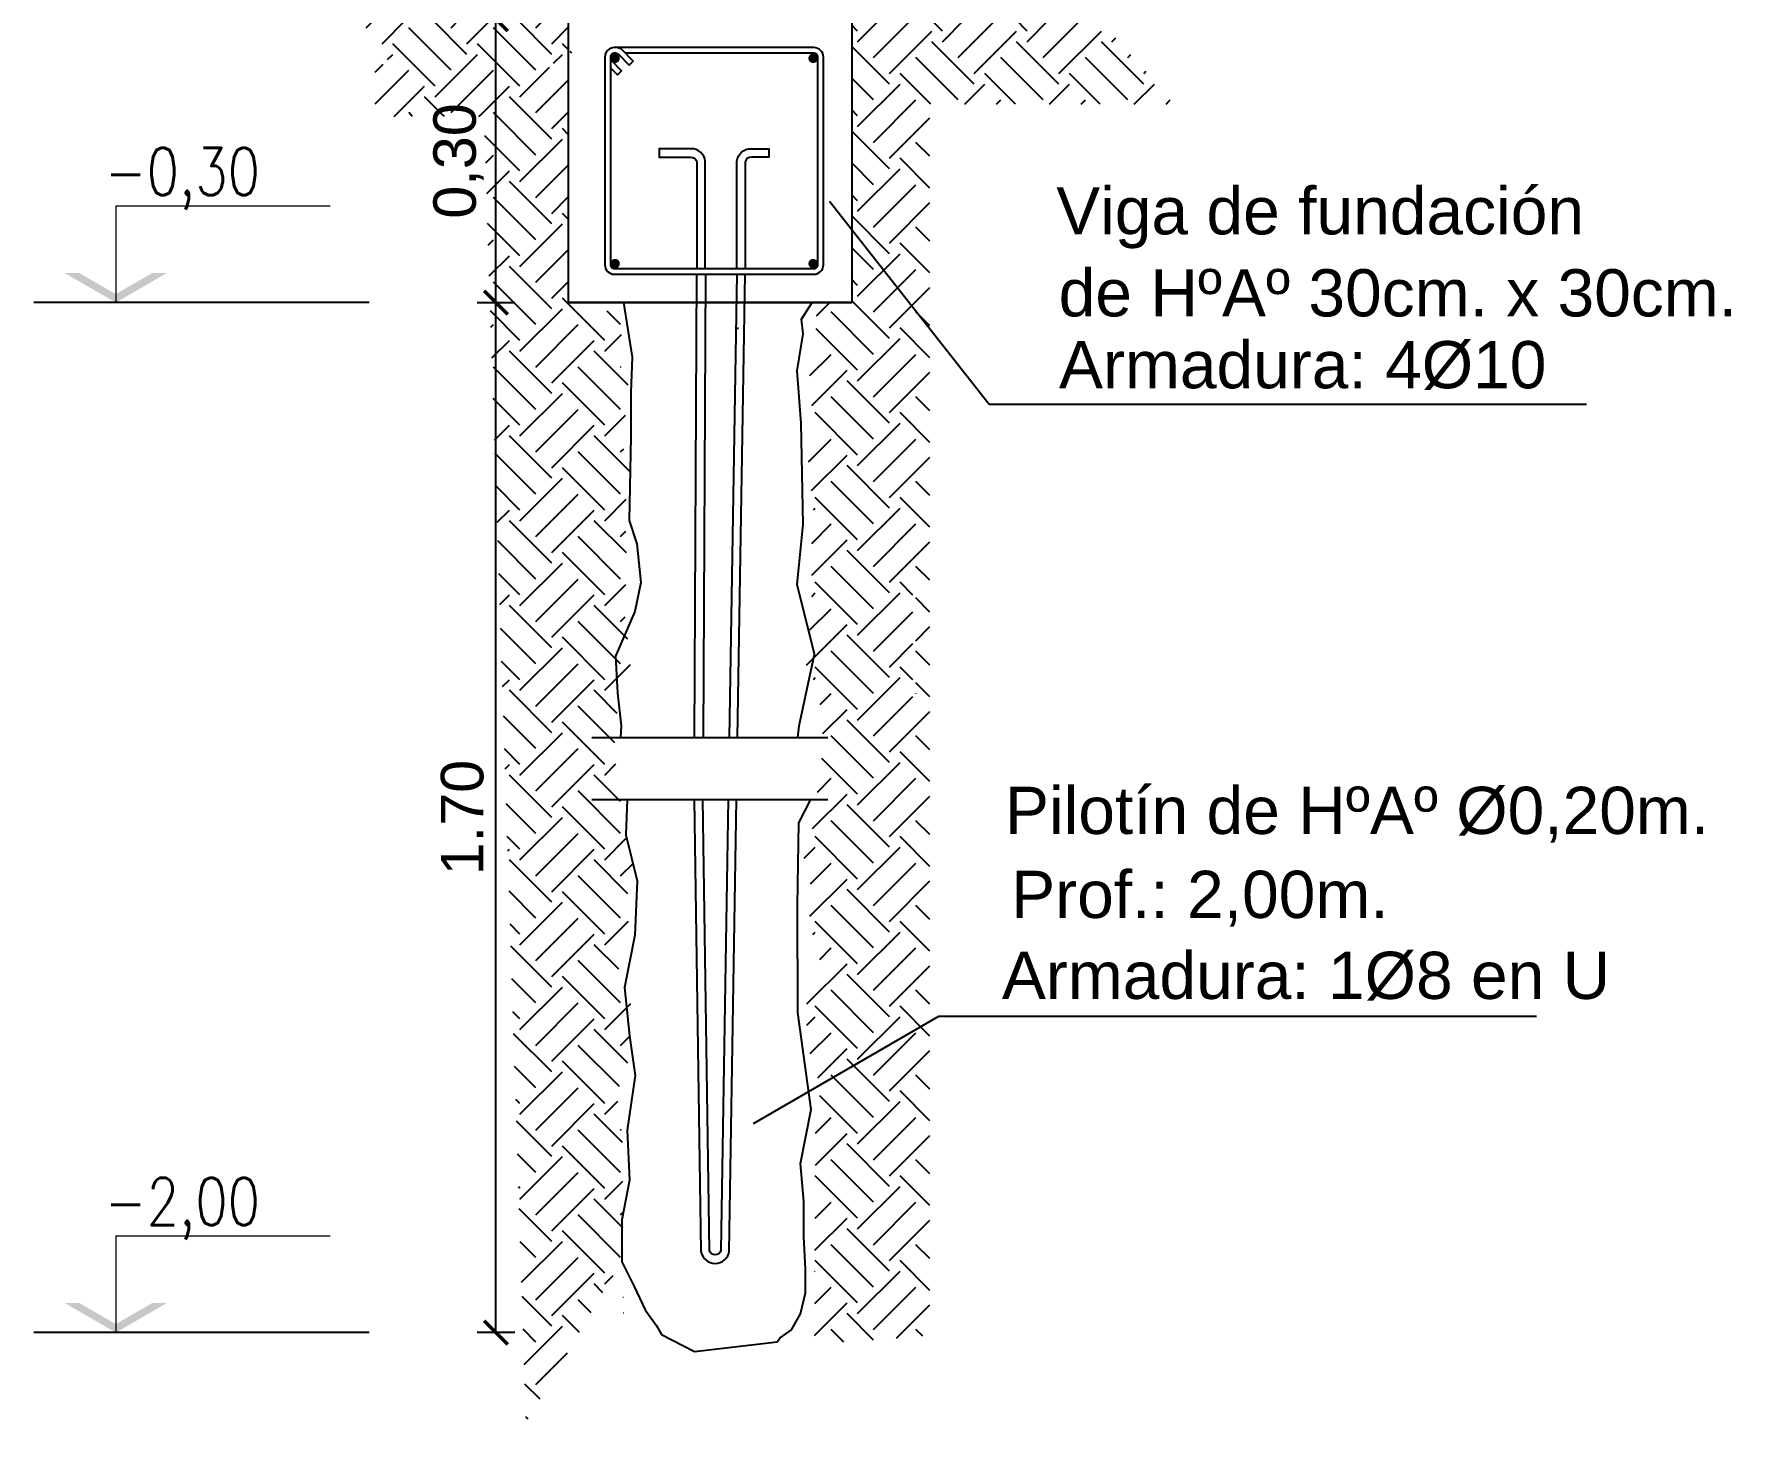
# Model space of a CAD drawing. Header units: millimetres. Extents: x 157 to 449, y 13 to 189.
# Drawn here: x 264.34 to 271.54, y 108.34 to 114.22 of the extents above; entities that cross this region are included whole.
import ezdxf
from ezdxf.enums import TextEntityAlignment as Align

# ---------------------------------------------------------------- set-up
doc = ezdxf.new("R2010")
doc.units = ezdxf.units.MM
doc.header["$LTSCALE"] = 0.1
doc.header["$MEASUREMENT"] = 0
doc.header["$PDMODE"] = 3
doc.header["$PDSIZE"] = 0.1
doc.linetypes.add('ACAD_ISO02W100', pattern=[15, 12, -3])
doc.layers.get('DEFPOINTS').update_dxf_attribs({"color": 1})
doc.layers.add('00-COTAS', color=1, linetype='Continuous', lineweight=9)
doc.layers.add('referencias', color=1, linetype='Continuous', lineweight=5)
for name, color, linetype in [('CORTE-3', 3, 'Continuous'), ('Cota', 1, 'Continuous'), ('Cotas', 1, 'Continuous'), ('FUNDACION', 4, 'Continuous'), ('LINEA-TIERRA', 6, 'Continuous'), ('LINEAS DE PROYECCIÓN', 60, 'Continuous'), ('Muros', 7, 'Continuous'), ('SOMBRAS', 1, 'Continuous'), ('TRAMAS', 8, 'Continuous')]:
    doc.layers.add(name, color=color, linetype=linetype)
doc.layers.add('VP', color=11, linetype='Continuous', plot=False)
doc.styles.add('1 en 100', font='romans.shx', dxfattribs={"height": 0.17})
doc.styles.add('ARIAL', font='arial.ttf', dxfattribs={"height": 0.18})
doc.styles.add('COTAS', font='ROMANS.shx', dxfattribs={"width": 0.7})
doc.dimstyles.new('1 en 20', dxfattribs={"dimtxt": 0.018, "dimasz": 0.018, "dimexe": 0, "dimexo": 0, "dimgap": 0.01, "dimtad": 1, "dimzin": 0, "dimdsep": 46, "dimtxsty": '1 en 100', "dimblk1": 'C-1', "dimblk2": 'C-1', "dimsah": 1, "dimcen": 0.1, "dimse1": 1, "dimse2": 1, "dimclrd": 1, "dimclrt": 256, "dimadec": 0, "dimazin": 0, "dimtfac": 1, "dimtix": 1, "dimtofl": 0, "dimtmove": 2, "dimatfit": 3, "dimfxl": 1, "dimtolj": 1, "dimtzin": 0, "dimlwd": -1, "dimarcsym": 0})
doc.dimstyles.new('100', dxfattribs={"dimtxt": 0.2, "dimasz": 0.1, "dimexe": 0.08, "dimexo": 0, "dimgap": 0.05, "dimtad": 1, "dimzin": 1, "dimtxsty": 'ARIAL', "dimblk": 'ARCHTICK', "dimcen": 2.5, "dimadec": 0, "dimazin": 0, "dimtfac": 1, "dimtix": 1, "dimtmove": 0, "dimatfit": 3, "dimfxl": 0.08, "dimfxlon": 1, "dimarcsym": 0})
pattern_1 = [(50, (-179.8353, 213.6532), (4.372432, -0.382538), [0.4572, -5.0292]), (355, (-179.8353, 213.653), (-0.84583, 4.58536), [0.36576, -4.02336]), (100.451, (-179.471, 213.6213), (3.52662, 4.2028), [0.38856, -4.27416]), (46.1842, (-179.835, 214.8724), (6.5059, -1.009016), [0.6858, -7.5438]), (96.6356, (-179.293, 214.788), (5.6977, 5.93821), [0.58284, -6.41124]), (351.184, (-179.835, 214.8724), (5.69771, 5.9382), [0.54864, -6.03504]), (21, (-179.2257, 214.5676), (3.638757, -2.454372), [0.4572, -5.0292]), (326, (-179.2257, 214.5676), (1.48325, 4.42051), [0.36576, -4.02336]), (71.4514, (-178.9224, 214.363), (5.121996, 1.96615), [0.38856, -4.27416]), (37.5, (-179.8353, 213.6532), (0.0741265, 2.029321), [0, -3.974592, 0, -4.08432, 0, -4.0386]), (7.5, (-179.8353, 213.6532), (1.603672, 2.404334), [0, -2.328672, 0, -3.883152, 0, -1.53924]), (327.5, (-181.1947, 213.6532), (3.254174, -0.13749), [0, -1.524, 0, -4.75488, 0, -6.30936]), (317.5, (-181.8043, 213.6532), (3.5551, 0.610236), [0, -1.9812, 0, -3.157728, 0, -4.48056])]

# ---------------------------------------------------------------- blocks, each defined once
blk = doc.blocks.new('_ARCHTICK')
at = {"color": 0, "linetype": 'ByBlock', "const_width": 0.15}
blk.add_lwpolyline([(-0.5, -0.5), (0.5, 0.5)], dxfattribs=at)
blk = doc.blocks.new('*D431')
at = {"layer": 'Cotas', "color": 0, "lineweight": -2, "transparency": 16777216}
for p, q in [((266.2218, 114.2825), (266.3818, 114.2825)), ((266.3018, 113.0825), (266.3018, 114.2825)), ((266.2218, 113.0825), (266.3818, 113.0825))]:
    blk.add_line(p, q, dxfattribs=at)
at = {"layer": 'DEFPOINTS', "color": 0, "transparency": 16777216}
for p in [(266.1022, 114.2825), (266.3018, 114.2825), (266.1022, 113.0825)]:
    blk.add_point(p, dxfattribs=at)
at = {"layer": 'Cotas', "color": 0, "lineweight": -2, "transparency": 16777216, "xscale": 0.1, "yscale": 0.1, "zscale": 0.1}
for p, rotation in [((266.3018, 114.2825), 90), ((266.3018, 113.0825), 270)]:
    blk.add_blockref('_ARCHTICK', p, dxfattribs=dict(at, rotation=rotation))
at = {"layer": 'Cotas', "color": 0, "transparency": 16777216, "insert": (266.1436, 113.6825), "char_height": 0.18, "attachment_point": 5, "rotation": 90, "style": 'ARIAL'}
blk.add_mtext('0,30', dxfattribs=at)
blk = doc.blocks.new('niv')
at = {"linetype": 'ByBlock'}
blk.add_line((0, 0.3254), (0, 0), dxfattribs=at)
blk.add_line((0, 0.3254), (0.7204, 0.3254))
for points in [[(-0.1724, 0.0996), (-0.1232, 0.0996), (0, 0), (0, 0.0284)], [(0.1724, 0.0996), (0.1232, 0.0996), (0, 0), (0, 0.0284)]]:
    blk.add_solid(points)
at = {"style": 'COTAS', "width": 0.8}
blk.add_attdef('NIVEL', text='', height=0.1478, dxfattribs=at).set_placement((0.7126, 0.3816), align=Align.RIGHT)
blk = doc.blocks.new('*D432')
at = {"layer": 'Cotas', "color": 0, "lineweight": -2, "transparency": 16777216}
for p, q in [((266.2218, 113.0825), (266.3818, 113.0825)), ((266.3018, 108.719), (266.3018, 113.0825)), ((266.3818, 108.719), (266.2218, 108.719))]:
    blk.add_line(p, q, dxfattribs=at)
at = {"layer": 'DEFPOINTS', "color": 0, "transparency": 16777216}
for p in [(266.1022, 113.0825), (266.3018, 113.0825), (266.7032, 108.719)]:
    blk.add_point(p, dxfattribs=at)
at = {"layer": 'Cotas', "color": 0, "lineweight": -2, "transparency": 16777216, "xscale": 0.1, "yscale": 0.1, "zscale": 0.1}
for p, rotation in [((266.3018, 113.0825), 90), ((266.3018, 108.719), 270)]:
    blk.add_blockref('_ARCHTICK', p, dxfattribs=dict(at, rotation=rotation))
at = {"layer": 'Cotas', "color": 0, "transparency": 16777216, "insert": (266.1599, 110.9007), "char_height": 0.18, "width": 0.5, "attachment_point": 5, "rotation": 90, "style": 'ARIAL'}
blk.add_mtext('1.70', dxfattribs=at)
blk = doc.blocks.new('C-1')
for p, q in [((-1, 0), (0, 0)), ((0, -0.5), (0, 0.5))]:
    blk.add_line(p, q)
at = {"const_width": 0.05}
for points in [[(-0.5, 0), (0, 0)], [(-0.18, -0.18), (0.18, 0.18)]]:
    blk.add_lwpolyline(points, dxfattribs=at)

msp = doc.modelspace()

# ---------------------------------------------------------------- hatches: boundary and pattern name
at = {"layer": 'SOMBRAS'}
h = msp.add_hatch(dxfattribs=at)
h.set_pattern_fill('AR-CONC', color=1, scale=0.024, style=0)
h.set_pattern_definition(pattern_1)
h.paths.add_polyline_path([(267.5476, 113.6255), (267.5476, 113.3255), (267.4996, 113.3255), (267.4996, 113.6217, 0.812929), (267.4356, 113.6217), (267.4356, 113.0265), (267.7496, 113.0265, 0.414214), (267.7656, 113.0425), (267.7656, 113.9225, 0.414214), (267.7496, 113.9385), (267.1172, 113.9385), (267.1495, 113.9052), (267.1322, 113.8885), (267.0896, 113.9324, 0.242714), (267.0723, 113.9383, 0.464742), (267.0536, 113.9225), (267.0536, 113.9052), (267.1, 113.8573), (267.0828, 113.8406), (267.0536, 113.8708), (267.0536, 113.0425, 0.414214), (267.0696, 113.0265), (267.3876, 113.0265), (267.3876, 113.6255, -0.877104)], flags=17)
h.paths.add_polyline_path([(267.0296, 113.9225, -0.414214), (267.0696, 113.9625), (267.0854, 113.9625), (267.7496, 113.9625, -0.414214), (267.7896, 113.9225), (267.7896, 113.0425, -0.414214), (267.7496, 113.0025), (267.4356, 113.0025), (267.4356, 112.8825), (268.0096, 112.8825), (268.0096, 114.0825), (266.8096, 114.0825), (266.8096, 112.8825), (267.3876, 112.8825), (267.3876, 113.0025), (267.0696, 113.0025, -0.414214), (267.0296, 113.0425)])
h = msp.add_hatch(dxfattribs=at)
h.set_pattern_fill('AR-CONC', color=1, scale=0.024, style=0)
h.set_pattern_definition(pattern_1)
h.paths.add_polyline_path([(267.7656, 113.9225, 0.414214), (267.7496, 113.9385), (267.1172, 113.9385), (267.1495, 113.9052), (267.1322, 113.8885), (267.0896, 113.9324, 0.202963), (267.0753, 113.9385), (267.0696, 113.9385, 0.414214), (267.0536, 113.9225), (267.0536, 113.9052), (267.1, 113.8573), (267.0828, 113.8406), (267.0536, 113.8708), (267.0536, 113.0425, 0.414214), (267.0696, 113.0265), (267.3876, 113.0265), (267.3876, 113.6255, -0.877104), (267.5476, 113.6255), (267.5476, 113.3255), (267.4996, 113.3255), (267.4996, 113.6217, 0.812929), (267.4356, 113.6217), (267.4356, 113.0265), (267.7496, 113.0265, 0.414214), (267.7656, 113.0425)], flags=17)
h.paths.add_polyline_path([(267.0296, 113.9225, -0.414214), (267.0696, 113.9625), (267.0854, 113.9625), (267.7496, 113.9625, -0.414214), (267.7896, 113.9225), (267.7896, 113.0425, -0.414214), (267.7496, 113.0025), (267.4356, 113.0025), (267.4356, 112.8825), (268.0096, 112.8825), (268.0096, 114.0825), (266.8096, 114.0825), (266.8096, 112.8825), (267.3876, 112.8825), (267.3876, 113.0025), (267.0696, 113.0025, -0.414214), (267.0296, 113.0425)])
at = {"layer": 'TRAMAS', "linetype": 'ACAD_ISO02W100'}
h = msp.add_hatch(dxfattribs=at)
h.set_pattern_fill('EARTH', color=256, scale=0.04, angle=45)
h.set_pattern_definition([(45, (20.12014, 260.01807), (0, 0.35921024), [0.254, -0.254]), (45, (20.0528, 260.08543), (0, 0.35921024), [0.254, -0.254]), (45, (19.98544, 260.15278), (0, 0.35921024), [0.254, -0.254]), (135, (19.98544, 260.19768), (-0.35921024, 0), [0.254, -0.254]), (135, (20.0528, 260.26503), (-0.35921024, 0), [0.254, -0.254]), (135, (20.12014, 260.33238), (-0.35921024, 0), [0.254, -0.254])])
h.paths.add_polyline_path([(266.458, 114.0353), (266.6284, 114.1417), (266.6283, 114.1536)], flags=16)
h.paths.add_polyline_path([(265.8628, 113.8761), (266.4523, 113.8761), (266.4523, 113.8766), (265.8285, 113.8766)], flags=16)
h.paths.add_polyline_path([(266.7888, 110.5833), (266.7888, 110.9408)], flags=16)
h.paths.add_polyline_path([(266.8455, 113.4489), (266.845, 113.4476), (266.8457, 113.4489)], flags=17)
h.paths.add_polyline_path([(266.7156, 113.0574), (266.6096, 113.0825), (266.6096, 114.2825), (265.68, 114.2825), (265.8671, 114.0859), (265.7897, 114.0989), (265.7897, 113.8704), (266.2523, 113.8704), (266.4297, 108.3357), (266.8423, 109.0349), (266.8424, 108.6853), (266.8382, 109.5249), (266.8382, 109.5435), (266.8196, 109.6852), (266.8173, 109.7502), (266.8638, 109.8106), (266.8591, 109.8919), (266.8591, 109.95), (266.8801, 109.9988), (266.8754, 110.0499), (266.8708, 110.1777), (266.8521, 110.2115), (266.8243, 110.2487), (266.8173, 110.2812), (266.8545, 110.3834), (266.8638, 110.4694), (266.8731, 110.5158), (266.8731, 110.546), (266.8638, 110.5646), (266.8568, 110.6041), (266.887, 110.6784), (266.8847, 110.7063), (266.8498, 110.8225), (266.8399, 110.8666), (266.8477, 110.8945), (266.8311, 110.9572), (266.8269, 111.0362), (266.811, 111.1198), (266.8093, 111.1431), (266.8046, 111.1965), (266.8118, 111.2861), (266.81, 111.3206), (266.8227, 111.3632), (266.8336, 111.405), (266.8399, 111.4413), (266.8454, 111.4503), (266.8753, 111.5057), (266.8772, 111.5247), (266.8744, 111.5411), (266.8654, 111.5683), (266.8654, 111.5919), (266.8609, 111.6559), (266.8645, 111.685), (266.8434, 111.7104), (266.8514, 111.7598), (266.8601, 111.7867), (266.8572, 111.7984), (266.8529, 111.8071), (266.8441, 111.8478), (266.8492, 111.8747), (266.8521, 111.8863), (266.8565, 111.9117), (266.8623, 111.9394), (266.8434, 111.9566), (266.8463, 111.9631), (266.8565, 111.9893), (266.8541, 112.0303), (266.8434, 112.0801), (266.8463, 112.0946), (266.8587, 112.1295), (266.855, 112.1477), (266.8408, 112.1825), (266.8507, 112.2087), (266.8519, 112.2415), (266.8566, 112.2579), (266.8637, 112.2837), (266.866, 112.2954), (266.8742, 112.347), (266.8613, 112.401), (266.8554, 112.442), (266.8437, 112.4631), (266.839, 112.4714), (266.8355, 112.4761), (266.8355, 112.4972), (266.8261, 112.5347), (266.8355, 112.5535), (266.8554, 112.6203), (266.8502, 112.6759), (266.8637, 112.7095), (266.8625, 112.7353), (266.859, 112.7529), (266.8449, 112.7763), (266.832, 112.7892), (266.8343, 112.8373), (266.8356, 112.8892), (266.8375, 112.91), (266.8318, 112.9668), (266.8337, 112.9971), (266.8431, 113.0463), (266.8621, 113.0671), (266.8374, 113.0489), (266.8316, 113.0489), (266.8017, 113.0489), (266.7242, 113.0403)])
h = msp.add_hatch(dxfattribs=at)
h.set_pattern_fill('EARTH', color=256, scale=0.04, angle=45)
h.set_pattern_definition([(45, (-5941.69843, -5978.153), (3e-17, 0.359210245), [0.254, -0.254]), (45, (-5941.76578, -5978.08564), (3e-17, 0.359210245), [0.254, -0.254]), (45, (-5941.83314, -5978.0183), (3e-17, 0.359210245), [0.254, -0.254]), (135, (-5941.83314, -5977.9734), (-0.359210245, 3e-17), [0.254, -0.254]), (135, (-5941.76578, -5977.90604), (-0.359210245, 3e-17), [0.254, -0.254]), (135, (-5941.69843, -5977.83869), (-0.359210245, 3e-17), [0.254, -0.254])])
h.paths.add_polyline_path([(268.0689, 111.3821), (268.0809, 111.3821), (268.0809, 111.8888), (268.0689, 111.8888)], flags=16)
h.paths.add_polyline_path([(267.8096, 114.2825), (267.8096, 113.0825), (267.6878, 113.0825), (267.6713, 113.0825), (267.6608, 113.0825), (267.6555, 113.0825), (267.6524, 113.0825), (267.6419, 113.0825), (267.6511, 113.08), (267.6606, 113.0307), (267.6625, 113.0004), (267.6568, 112.9437), (267.6587, 112.9228), (267.66, 112.871), (267.6623, 112.8229), (267.6447, 112.8053), (267.6423, 112.7982), (267.6353, 112.7865), (267.6318, 112.7689), (267.6306, 112.7431), (267.6423, 112.7138), (267.6423, 112.6915), (267.6388, 112.654), (267.6588, 112.5871), (267.6682, 112.5683), (267.6588, 112.5308), (267.6588, 112.5097), (267.6553, 112.505), (267.6506, 112.4968), (267.6388, 112.4757), (267.633, 112.4346), (267.62, 112.3807), (267.6283, 112.3291), (267.6306, 112.3173), (267.6377, 112.2915), (267.6423, 112.2751), (267.6436, 112.2424), (267.6501, 112.225), (267.6472, 112.201), (267.6392, 112.1813), (267.6356, 112.1632), (267.6517, 112.1177), (267.64, 112.0629), (267.6392, 112.0476), (267.6378, 112.0229), (267.648, 111.9968), (267.6509, 111.9902), (267.632, 111.973), (267.6378, 111.9454), (267.6421, 111.9199), (267.6451, 111.9083), (267.6501, 111.8814), (267.6414, 111.8407), (267.6371, 111.832), (267.6341, 111.8204), (267.6485, 111.7761), (267.6454, 111.7781), (267.6509, 111.7441), (267.6298, 111.7186), (267.6334, 111.6896), (267.6289, 111.6255), (267.6289, 111.6047), (267.6191, 111.5704), (267.6171, 111.5584), (267.6189, 111.5393), (267.6489, 111.484), (267.6543, 111.4749), (267.6607, 111.4386), (267.6716, 111.3969), (267.6843, 111.3542), (267.6825, 111.3197), (267.6897, 111.2301), (267.685, 111.1767), (267.6833, 111.1535), (267.6674, 111.0698), (267.6632, 110.9908), (267.6466, 110.9281), (267.6544, 110.9003), (267.6445, 110.8561), (267.6096, 110.74), (267.6073, 110.7121), (267.6375, 110.6378), (267.6305, 110.5983), (267.6212, 110.5797), (267.6212, 110.5495), (267.6305, 110.503), (267.6398, 110.4171), (267.677, 110.3149), (267.67, 110.2823), (267.6421, 110.2452), (267.6235, 110.2113), (267.6189, 110.0835), (267.6142, 110.0324), (267.6351, 109.9836), (267.6351, 109.9256), (267.6305, 109.8443), (267.677, 109.7839), (267.6747, 109.7188), (267.6561, 109.5771), (267.6561, 109.5585), (267.6519, 108.6685), (267.652, 108.6685), (268.1405, 108.7056), (268.1405, 113.9228), (269.1807, 113.9228), (268.8598, 114.2825)])

# ---------------------------------------------------------------- linework, layer by layer
at = {"layer": 'CORTE-3'}
msp.add_lwpolyline([(266.6096, 114.2825), (267.8096, 114.2825), (267.8096, 113.0825), (266.6096, 113.0825)], close=True, dxfattribs=at)
at = {"layer": 'Cota', "ltscale": 0.2}
for p, q in [((266.7083, 111.2393), (267.7083, 111.2393)), ((266.7083, 110.9767), (267.7083, 110.9767))]:
    msp.add_line(p, q, dxfattribs=at)
at = {"layer": 'FUNDACION', "color": 1}
for p, q in [((265.7643, 113.0825), (264.3445, 113.0825)), ((265.7643, 108.719), (264.3445, 108.719))]:
    msp.add_line(p, q, dxfattribs=at)
at = {"layer": 'LINEA-TIERRA'}
for points in [[(266.8419, 113.0825), (266.8799, 112.851), (266.8743, 112.7033), (266.8743, 112.5146), (266.8661, 112.1587), (266.899, 112.0602), (266.9154, 111.8961), (266.8907, 111.7731), (266.8579, 111.6992), (266.8087, 111.5844), (266.8169, 111.4285), (266.8333, 111.289), (266.8304, 111.2393)], [(267.5809, 111.2393), (267.5867, 111.289), (267.6523, 111.5926), (267.5785, 111.8879), (267.6031, 112.1423), (267.5949, 112.572), (267.5785, 112.7935), (267.6031, 112.9494), (267.5973, 113.0129), (267.6419, 113.0825)], [(266.858, 110.9767), (266.8527, 110.8272), (266.9006, 110.6327), (266.8899, 110.4029), (266.8473, 110.1814), (266.8686, 109.9763), (266.8916, 109.8082), (266.858, 109.5764), (266.8686, 109.3641), (266.836, 109.196), (266.836, 109.019), (266.8879, 108.9136), (266.9346, 108.8155), (266.9813, 108.7503), (267.0038, 108.7114), (267.1433, 108.639), (267.4931, 108.68), (267.507, 108.6964), (267.5539, 108.7303), (267.5924, 108.7983), (267.6141, 108.8867), (267.6136, 108.9887), (267.6067, 109.1247), (267.6067, 109.2743), (267.5929, 109.4349), (267.6379, 109.6645), (267.5806, 110.0748), (267.5804, 110.5287), (267.5855, 110.8788), (267.636, 110.9767)]]:
    msp.add_lwpolyline(points, dxfattribs=at)
at = {"layer": 'Muros', "color": 2}
msp.add_lwpolyline([(266.8193, 114.1625), (266.8034, 114.1625, 0.414214), (266.7634, 114.1225), (266.7634, 113.2425, 0.414214), (266.8034, 113.2025), (267.6496, 113.2025, 0.414214), (267.6896, 113.2425), (267.6896, 114.1225, 0.414214), (267.6496, 114.1625), (266.8193, 114.1625, -0.202963), (266.8337, 114.1564), (266.8833, 114.1052), (266.8661, 114.0885), (266.8235, 114.1324, 0.202963), (266.8091, 114.1385), (266.8034, 114.1385, 0.414214), (266.7874, 114.1225), (266.7874, 113.2425, 0.414214), (266.8034, 113.2265), (267.6496, 113.2265, 0.414214), (267.6656, 113.2425), (267.6656, 114.1225, 0.414214), (267.6496, 114.1385), (266.851, 114.1385)], format="xyb", dxfattribs=at)
at = {"layer": 'Muros', "color": 2, "const_width": 0.02}
for points in [[(266.797, 114.1173, 1), (266.817, 114.1173, 1)], [(267.656, 114.1173, -1), (267.636, 114.1173, -1)], [(266.797, 113.2477, -1), (266.817, 113.2477, -1)], [(267.656, 113.2477, 1), (267.636, 113.2477, 1)]]:
    msp.add_lwpolyline(points, format="xyb", close=True, dxfattribs=at)
at = {"layer": 'Muros', "color": 2}
msp.add_lwpolyline([(266.7874, 114.112), (266.8339, 114.0641), (266.8167, 114.0474), (266.7874, 114.0775)], dxfattribs=at)
at = {"layer": 'SOMBRAS'}
for points in [[(267.1291, 113.7344), (266.9933, 113.7344), (266.9933, 113.6984), (267.1262, 113.6984)], [(267.3827, 113.7344), (267.4577, 113.7344), (267.4577, 113.6984), (267.3856, 113.6984)], [(267.1435, 111.2393), (267.1535, 113.2016)], [(267.1895, 113.2016), (267.1795, 111.2395)], [(267.3224, 113.2025), (267.2902, 111.2393)], [(267.3262, 111.2393), (267.3584, 113.2025)]]:
    msp.add_lwpolyline(points, dxfattribs=at)
for points in [[(267.1262, 113.6984, -0.383838), (267.1531, 113.6789), (267.1531, 113.2265)], [(267.1891, 113.2265), (267.1891, 113.6818, 0.376415), (267.1291, 113.7344, 0.376415)], [(267.3227, 113.2265), (267.3227, 113.6818, -0.376415), (267.3827, 113.7344, -0.376415)], [(267.3856, 113.6984, 0.383838), (267.3587, 113.6789), (267.3587, 113.2265)], [(267.1422, 110.9763), (267.1707, 109.0644, 0.877104), (267.2907, 109.0644), (267.3219, 110.9767)], [(267.2859, 110.9767), (267.2547, 109.0673, -0.812929), (267.2067, 109.0673), (267.1782, 110.9767)]]:
    msp.add_lwpolyline(points, format="xyb", dxfattribs=at)
at = {"layer": 'VP'}
for p, q in [((266.6096, 113.0825), (267.8096, 113.0825)), ((266.8304, 111.2393), (267.5809, 111.2393)), ((266.858, 110.9767), (267.636, 110.9767))]:
    msp.add_line(p, q, dxfattribs=at)

# ---------------------------------------------------------------- block references
at = {"layer": '00-COTAS'}
ref = msp.add_blockref('niv', (264.6913, 113.0825), dxfattribs=dict(at, xscale=1.260000000000218, yscale=1.260000000000218, zscale=1.260000000000218))
ref.add_attrib('NIVEL', '-0,30', dxfattribs={"color": 2, "height": 0.2, "style": 'COTAS', "width": 0.8}).set_placement((265.3024, 113.5376), align=Align.RIGHT)
ref = msp.add_blockref('niv', (264.6913, 108.719), dxfattribs=dict(at, xscale=1.260000000000218, yscale=1.260000000000218, zscale=1.260000000000218))
ref.add_attrib('NIVEL', '-2,00', dxfattribs={"color": 2, "height": 0.2, "style": 'COTAS', "width": 0.8}).set_placement((265.3024, 109.1741), align=Align.RIGHT)

# ---------------------------------------------------------------- texts
at = {"layer": 'referencias', "style": 'ARIAL'}
for s, p in [('Viga de fundación', (268.6759, 113.3714)), ('de HºAº 30cm. x 30cm.', (268.6863, 113.0239)), ('Armadura: 4%%C10', (268.6878, 112.7194)), ('Pilotín de HºAº %%C0,20m.', (268.459, 110.8312)), ('Prof.: 2,00m.', (268.4852, 110.4754)), ('Armadura: 1%%C8 en U', (268.4459, 110.1324))]:
    msp.add_text(s, height=0.2, dxfattribs=at).set_placement(p)

# ---------------------------------------------------------------- dimensions: what is measured, and where the dimension line sits
at = {"layer": 'Cotas'}
for base, p1, p2, text, picture, middle in [((266.3018, 114.2825), (266.1022, 113.0825), (266.1022, 114.2825), '0,30', '*D431', (266.1436, 113.6825)), ((266.3018, 113.0825), (266.7032, 108.719), (266.1022, 113.0825), '1.70', '*D432', (266.1599, 110.9007))]:
    dim = msp.add_linear_dim(base=base, p1=p1, p2=p2, angle=90, text=text, dimstyle='100', dxfattribs=at)
    dim.commit()
    dim.dimension.update_dxf_attribs({"geometry": picture, "text_midpoint": middle})

# ---------------------------------------------------------------- leaders
at = {"layer": 'LINEAS DE PROYECCIÓN'}
for points in [[(267.7153, 113.5117), (268.3914, 112.6525), (270.9233, 112.6525)], [(267.3927, 109.6049), (268.1789, 110.0589), (270.7108, 110.0589)]]:
    msp.add_leader(points, dimstyle='1 en 20', override={"dimgap": 0.01, "dimtad": 0, "dimclrd": 2}, dxfattribs=at)

doc.saveas('drawing.dxf')
